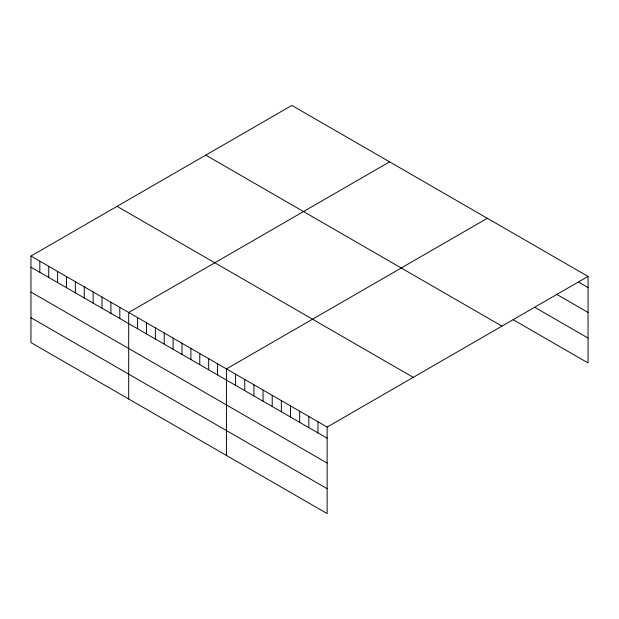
<?xml version="1.0" encoding="UTF-8"?>
<svg xmlns="http://www.w3.org/2000/svg" width="619" height="619" viewBox="0 0 619 619"><rect width="100%" height="100%" fill="white"/><g stroke="black" fill="none" stroke-linecap="round" stroke-linejoin="round"><path stroke-width="0.93" d="M30.95 256.057L327.142 427.064L327.142 513.577L30.95 342.578L30.95 256.057L291.858 105.423L588.05 276.422L588.05 362.943L513.143 319.698M389.606 161.853L128.69 312.487L128.69 399.007M487.346 218.283L226.438 368.916L226.438 455.437M327.142 427.064L588.05 276.422M578.897 282.272L588.05 287.556M556.427 294.18L588.05 312.44M534.785 307.318L588.05 338.067M205.763 155.129L501.947 326.136M117.053 206.344L413.237 377.35M30.95 267.191L327.142 438.198M30.95 292.067L327.142 463.074M30.95 317.702L327.142 488.701M317.988 421.771L317.988 432.913M308.827 416.486L308.827 427.621M299.673 411.202L299.673 422.336M290.52 405.917L290.52 417.051M281.366 400.632L281.366 411.767M272.213 395.348L272.213 406.482M263.052 390.063L263.052 401.197M253.898 384.778L253.898 395.912M244.745 379.493L244.745 390.628M235.591 374.201L235.591 385.343M217.548 363.786L217.548 374.921M208.665 358.656L208.665 369.791M199.775 353.526L199.775 364.661M190.892 348.396L190.892 359.531M182.009 343.266L182.009 354.401M173.119 338.136L173.119 349.271M164.236 333.007L164.236 344.141M155.354 327.877L155.354 339.011M146.463 322.747L146.463 333.881M137.58 317.617L137.58 328.751M119.807 307.357L119.807 318.491M110.925 302.227L110.925 313.361M102.034 297.097L102.034 308.231M93.152 291.967L93.152 303.101M84.261 286.837L84.261 297.971M75.379 281.707L75.379 292.841M66.496 276.577L66.496 287.711M57.606 271.447L57.606 282.581M48.723 266.317L48.723 277.451M39.833 261.187L39.833 272.321"/></g></svg>
